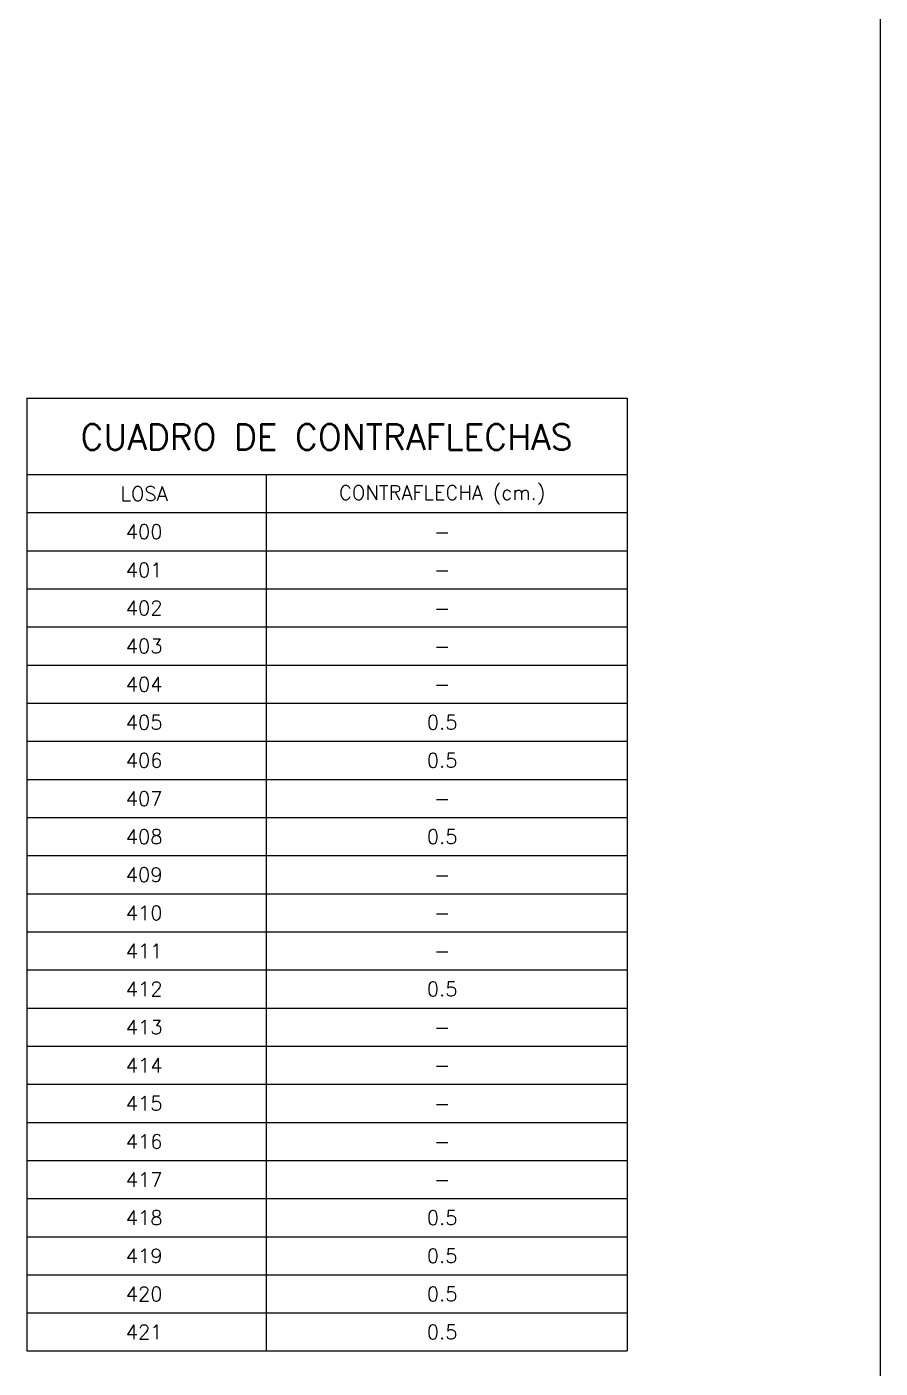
# Model space of a CAD drawing. Extents: x -4305 to 9892, y 67 to 16323.
# Drawn here: x 5015 to 5687, y 787 to 1843 of the extents above; entities that cross this region are included whole.
import ezdxf
from ezdxf.enums import TextEntityAlignment as Align

# ---------------------------------------------------------------- set-up
doc = ezdxf.new("R2010")
doc.units = 0
doc.header["$LTSCALE"] = 30
doc.header["$MEASUREMENT"] = 0
doc.layers.add('RLA-FORMATO', color=7, linetype='CONTINUOUS')
doc.layers.add('RLA-TEXTOS1', color=9, linetype='CONTINUOUS')
doc.styles.add('ROMANS', font='romans.shx', dxfattribs={"height": 11.25})

msp = doc.modelspace()

# ---------------------------------------------------------------- linework, layer by layer
at = {"layer": 'RLA-FORMATO', "color": 6, "linetype": 'Continuous'}
msp.add_line((5686.9, 4123.098), (5686.9, 68.098), dxfattribs=at)
at = {"layer": 'RLA-TEXTOS1', "color": 2}
for p, q in [((5014.923, 1550.443), (5014.923, 800.443)), ((5014.923, 1550.443), (5487.781, 1550.443)), ((5487.781, 1550.443), (5487.781, 800.443)), ((5014.923, 1490.443), (5487.781, 1490.443)), ((5203.381, 1490.443), (5203.381, 800.443)), ((5014.923, 1460.443), (5487.781, 1460.443)), ((5014.923, 1430.443), (5487.781, 1430.443)), ((5014.923, 1400.443), (5487.781, 1400.443)), ((5014.923, 1370.443), (5487.781, 1370.443)), ((5014.923, 1340.443), (5487.781, 1340.443)), ((5014.923, 1310.443), (5487.781, 1310.443)), ((5014.923, 1280.443), (5487.781, 1280.443)), ((5014.923, 1250.443), (5487.781, 1250.443)), ((5014.923, 1220.443), (5487.781, 1220.443)), ((5014.923, 1190.443), (5487.781, 1190.443)), ((5014.923, 1160.443), (5487.781, 1160.443)), ((5014.923, 1130.443), (5487.781, 1130.443)), ((5014.923, 1100.443), (5487.781, 1100.443)), ((5014.923, 1070.443), (5487.781, 1070.443)), ((5014.923, 1040.443), (5487.781, 1040.443)), ((5014.923, 1010.443), (5487.781, 1010.443)), ((5014.923, 980.443), (5487.781, 980.443)), ((5014.923, 950.443), (5487.781, 950.443)), ((5014.923, 920.443), (5487.781, 920.443)), ((5014.923, 890.443), (5487.781, 890.443)), ((5014.923, 860.443), (5487.781, 860.443)), ((5014.923, 830.443), (5487.781, 830.443)), ((5014.923, 800.443), (5487.781, 800.443))]:
    msp.add_line(p, q, dxfattribs=at)

# ---------------------------------------------------------------- texts
at = {"layer": 'RLA-TEXTOS1', "color": 5, "style": 'ROMANS'}
msp.add_text('CUADRO DE CONTRAFLECHAS', height=20, dxfattribs=at).set_placement((5250.873, 1520.006), align=Align.MIDDLE)
at = {"layer": 'RLA-TEXTOS1', "color": 9, "style": 'ROMANS'}
for s, p in [('LOSA', (5107.287, 1475.361)), ('CONTRAFLECHA (cm.)', (5341.987, 1475.361)), ('400', (5107.287, 1445.361)), ('-', (5341.987, 1445.361)), ('401', (5107.287, 1415.361)), ('-', (5341.987, 1415.361)), ('402', (5107.287, 1385.361)), ('-', (5341.987, 1385.361)), ('403', (5107.287, 1355.361)), ('-', (5341.987, 1355.361)), ('404', (5107.287, 1325.361)), ('-', (5341.987, 1325.361)), ('405', (5107.287, 1295.361)), ('0.5', (5341.987, 1295.361)), ('406', (5107.287, 1265.361)), ('0.5', (5341.987, 1265.361)), ('407', (5107.287, 1235.361)), ('-', (5341.987, 1235.361)), ('408', (5107.287, 1205.361)), ('0.5', (5341.987, 1205.361)), ('409', (5107.287, 1175.361)), ('-', (5341.987, 1175.361)), ('410', (5107.287, 1145.361)), ('-', (5341.987, 1145.361)), ('411', (5107.287, 1115.361)), ('-', (5341.987, 1115.361)), ('412', (5107.287, 1085.361)), ('0.5', (5341.987, 1085.361)), ('413', (5107.287, 1055.361)), ('-', (5341.987, 1055.361)), ('414', (5107.287, 1025.361)), ('-', (5341.987, 1025.361)), ('415', (5107.287, 995.361)), ('-', (5341.987, 995.361)), ('416', (5107.287, 965.361)), ('-', (5341.987, 965.361)), ('417', (5107.287, 935.361)), ('-', (5341.987, 935.361)), ('418', (5107.287, 905.361)), ('0.5', (5341.987, 905.361)), ('419', (5107.287, 875.361)), ('0.5', (5341.987, 875.361)), ('420', (5107.287, 845.361)), ('0.5', (5341.987, 845.361)), ('421', (5107.287, 815.361)), ('0.5', (5341.987, 815.361))]:
    msp.add_text(s, height=11.25, dxfattribs=at).set_placement(p, align=Align.MIDDLE)

doc.saveas('drawing.dxf')
